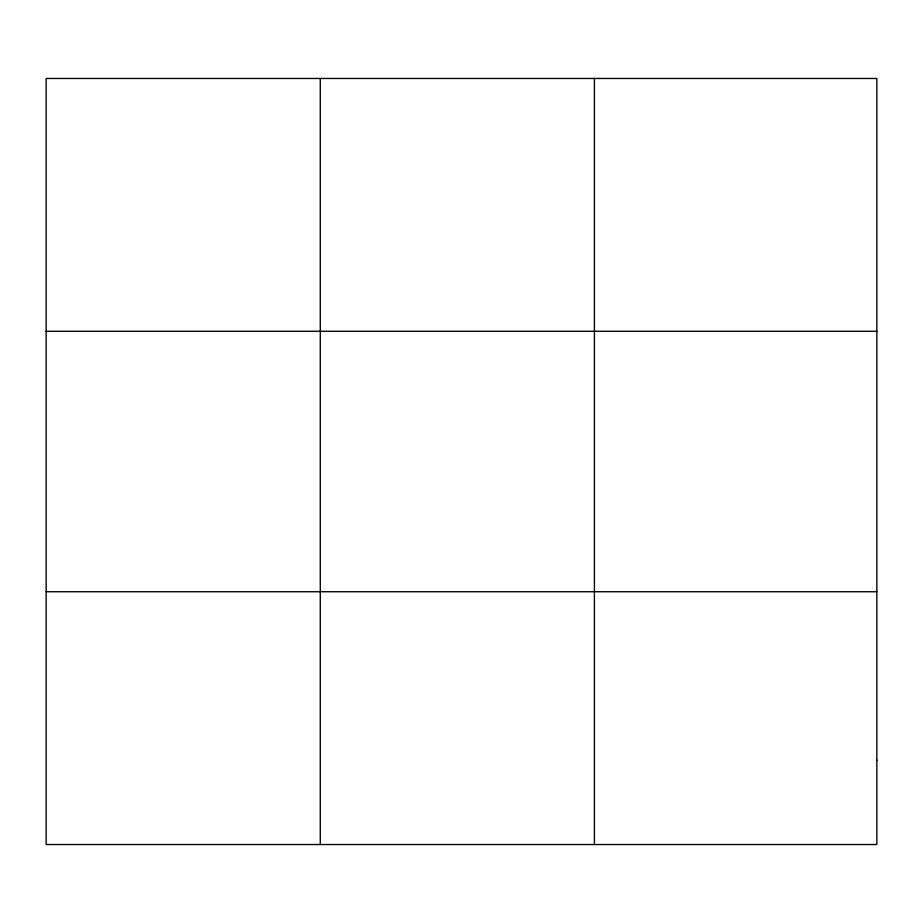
<?xml version="1.0" encoding="UTF-8"?>
<svg xmlns="http://www.w3.org/2000/svg" width="923" height="923" viewBox="0 0 923 923"><rect width="100%" height="100%" fill="white"/><g stroke="black" fill="none" stroke-linecap="round" stroke-linejoin="round"><path stroke-width="1.38" d="M320.281 844.533L320.281 78.467M594.412 844.533L594.412 78.467M46.15 331.265L876.85 331.265M46.15 591.735L876.85 591.735M876.85 760.264L876.85 844.533L46.15 844.533L46.15 78.467L876.85 78.467L876.85 760.264"/></g></svg>
